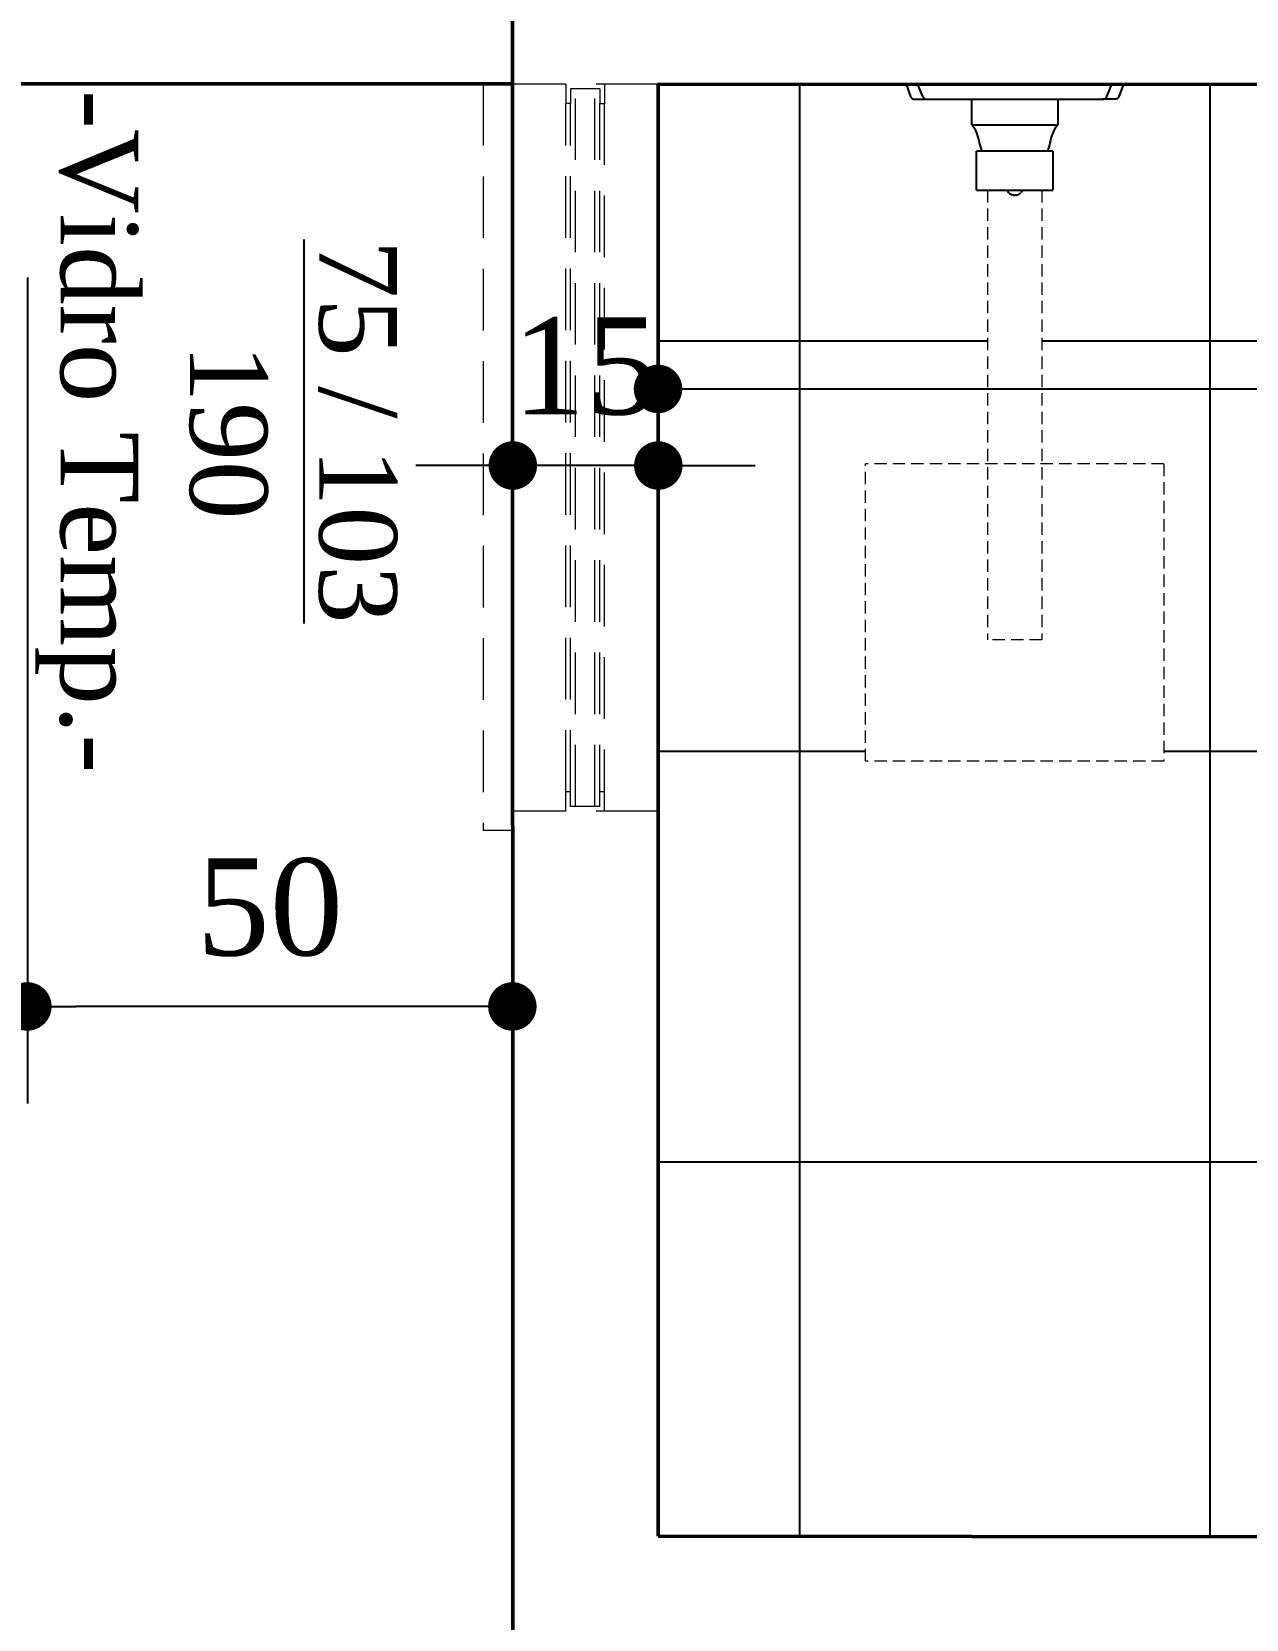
# Model space of a CAD drawing. Header units: centimetres. Extents: x -48696 to 156237, y -5617 to 29024.
# Drawn here: x -20663.5 to -20538.3, y 19590.4 to 19754.2 of the extents above; entities that cross this region are included whole.
import ezdxf

# ---------------------------------------------------------------- set-up
doc = ezdxf.new("R2010")
doc.units = ezdxf.units.CM
doc.linetypes.add('HIDDEN', pattern=[9.525, 6.35, -3.175])
doc.layers.add('A0 BV', color=7, linetype='Continuous', plot=False)
for name, color, linetype in [('Hachuria - Moveis', 1, 'Continuous'), ('Piso', 55, 'Continuous'), ('Portas-Cotas', 2, 'Continuous')]:
    doc.layers.add(name, color=color, linetype=linetype)
for name, color, linetype, lineweight in [('Parede Baixa', 5, 'Continuous', 50), ('Projeção Janela', 15, 'HIDDEN', 9), ('Projeção Viga', 1, 'HIDDEN', 9)]:
    doc.layers.add(name, color=color, linetype=linetype, lineweight=lineweight)
doc.styles.add('Valéria', font='romantic.ttf', dxfattribs={"height": 10})
doc.dimstyles.new('Cota - 50', dxfattribs={"dimtxt": 10, "dimasz": 5, "dimexe": 10, "dimexo": 20, "dimgap": 5, "dimtad": 1, "dimtxsty": 'Valéria', "dimblk": 'DOT', "dimcen": 0, "dimclrd": 12, "dimclre": 12, "dimclrt": 2, "dimazin": 2, "dimtfac": 1, "dimtix": 1, "dimtmove": 0, "dimatfit": 3, "dimldrblk": 'DOT', "dimfxl": 1, "dimarcsym": 0})

# ---------------------------------------------------------------- blocks, each defined once
blk = doc.blocks.new('_Dot')
at = {"color": 0, "linetype": 'ByBlock', "lineweight": -2}
blk.add_line((-0.5, 0), (-1, 0), dxfattribs=at)
at = {"color": 0, "linetype": 'ByBlock', "const_width": 0.5}
blk.add_lwpolyline([(-0.25, 0, 1), (0.25, 0, 1)], format="xyb", close=True, dxfattribs=at)
blk = doc.blocks.new('*D919')
at = {"color": 12, "lineweight": -2, "transparency": 16777216}
for p, q in [((-18501.39, 19648.51), (-18437.79, 19513.11)), ((-20858.77, 18387.11), (-18446.57, 19520.03)), ((-20922.64, 18511.34), (-20859.05, 18375.93))]:
    blk.add_line(p, q, dxfattribs=at)
at = {"layer": 'Defpoints', "color": 0, "transparency": 16777216}
for p in [(-18509.89, 19666.62), (-18442.04, 19522.16), (-20931.14, 18529.44)]:
    blk.add_point(p, dxfattribs=at)
at = {"color": 12, "lineweight": -2, "transparency": 16777216, "xscale": 5, "yscale": 5, "zscale": 5}
for p, rotation in [((-18442.04, 19522.16), 25.15779224117076), ((-20863.3, 18384.98), 205.1577922411708)]:
    blk.add_blockref('_Dot', p, dxfattribs=dict(at, rotation=rotation))
at = {"color": 2, "transparency": 16777216, "insert": (-19657, 18962.8), "char_height": 10, "attachment_point": 5, "rotation": 25.1578, "style": 'Valéria'}
blk.add_mtext('2675', dxfattribs=at)
blk = doc.blocks.new('*D1016')
at = {"color": 12, "lineweight": -2, "transparency": 16777216}
for p, q in [((-20613.87, 19626.9), (-20613.87, 19719.42)), ((-20598.87, 19626.9), (-20598.87, 19719.42)), ((-20618.87, 19709.42), (-20623.87, 19709.42)), ((-20598.87, 19709.42), (-20613.87, 19709.42)), ((-20593.87, 19709.42), (-20588.87, 19709.42))]:
    blk.add_line(p, q, dxfattribs=at)
at = {"layer": 'Defpoints', "color": 0, "transparency": 16777216}
for p in [(-20613.87, 19709.42), (-20613.87, 19606.9), (-20598.87, 19606.9)]:
    blk.add_point(p, dxfattribs=at)
at = {"color": 12, "lineweight": -2, "transparency": 16777216, "xscale": 5, "yscale": 5, "zscale": 5}
blk.add_blockref('_Dot', (-20613.87, 19709.42), dxfattribs=at)
at = {"color": 12, "lineweight": -2, "transparency": 16777216, "xscale": 5, "yscale": 5, "zscale": 5, "rotation": 180}
blk.add_blockref('_Dot', (-20598.87, 19709.42), dxfattribs=at)
at = {"color": 2, "transparency": 16777216, "insert": (-20606.37, 19719.62), "char_height": 10, "attachment_point": 5, "style": 'Valéria'}
blk.add_mtext('15', dxfattribs=at)
blk = doc.blocks.new('*D1017')
at = {"color": 12, "lineweight": -2, "transparency": 16777216}
for p, q in [((-20663.92, 19728.8), (-20663.92, 19643.63)), ((-20613.92, 19728.76), (-20613.92, 19643.63)), ((-20618.92, 19653.63), (-20658.92, 19653.63))]:
    blk.add_line(p, q, dxfattribs=at)
at = {"layer": 'Defpoints', "color": 0, "transparency": 16777216}
for p in [(-20663.92, 19748.8), (-20613.92, 19748.76), (-20663.92, 19653.63)]:
    blk.add_point(p, dxfattribs=at)
at = {"color": 12, "lineweight": -2, "transparency": 16777216, "xscale": 5, "yscale": 5, "zscale": 5, "rotation": 180}
blk.add_blockref('_Dot', (-20663.92, 19653.63), dxfattribs=at)
at = {"color": 12, "lineweight": -2, "transparency": 16777216, "xscale": 5, "yscale": 5, "zscale": 5}
blk.add_blockref('_Dot', (-20613.92, 19653.63), dxfattribs=at)
at = {"color": 2, "transparency": 16777216, "insert": (-20638.92, 19663.82), "char_height": 10, "attachment_point": 5, "style": 'Valéria'}
blk.add_mtext('50', dxfattribs=at)
blk = doc.blocks.new('*D1018')
at = {"color": 12, "lineweight": -2, "transparency": 16777216}
for p, q in [((-20932.87, 19586.43), (-20932.87, 19576.78)), ((-20618.87, 19586.78), (-20927.87, 19586.78)), ((-20613.87, 19586.9), (-20613.87, 19576.78))]:
    blk.add_line(p, q, dxfattribs=at)
at = {"layer": 'Defpoints', "color": 0, "transparency": 16777216}
for p in [(-20932.87, 19606.43), (-20613.87, 19606.9), (-20932.87, 19586.78)]:
    blk.add_point(p, dxfattribs=at)
at = {"color": 12, "lineweight": -2, "transparency": 16777216, "xscale": 5, "yscale": 5, "zscale": 5, "rotation": 180}
blk.add_blockref('_Dot', (-20932.87, 19586.78), dxfattribs=at)
at = {"color": 12, "lineweight": -2, "transparency": 16777216, "xscale": 5, "yscale": 5, "zscale": 5}
blk.add_blockref('_Dot', (-20613.87, 19586.78), dxfattribs=at)
at = {"color": 2, "transparency": 16777216, "insert": (-20773.37, 19596.94), "char_height": 10, "attachment_point": 5, "style": 'Valéria'}
blk.add_mtext('319', dxfattribs=at)
blk = doc.blocks.new('*D1194')
at = {"layer": 'A0 BV', "color": 12, "lineweight": -2, "transparency": 16777216}
for p, q in [((-20598.9, 19728.76), (-20598.9, 19707.32)), ((-20358.9, 19728.62), (-20358.9, 19707.32)), ((-20593.9, 19717.32), (-20363.9, 19717.32))]:
    blk.add_line(p, q, dxfattribs=at)
at = {"layer": 'Defpoints', "color": 0, "transparency": 16777216}
for p in [(-20598.9, 19748.76), (-20358.9, 19748.62), (-20358.9, 19717.32)]:
    blk.add_point(p, dxfattribs=at)
at = {"layer": 'A0 BV', "color": 12, "lineweight": -2, "transparency": 16777216, "xscale": 5, "yscale": 5, "zscale": 5, "rotation": 180}
blk.add_blockref('_Dot', (-20598.9, 19717.32), dxfattribs=at)
at = {"layer": 'A0 BV', "color": 12, "lineweight": -2, "transparency": 16777216, "xscale": 5, "yscale": 5, "zscale": 5}
blk.add_blockref('_Dot', (-20358.9, 19717.32), dxfattribs=at)
at = {"layer": 'A0 BV', "color": 2, "transparency": 16777216, "insert": (-20478.9, 19727.43), "char_height": 10, "attachment_point": 5, "style": 'Valéria'}
blk.add_mtext('240', dxfattribs=at)

msp = doc.modelspace()

# ---------------------------------------------------------------- hatches: boundary and pattern name
at = {"layer": 'Piso'}
h = msp.add_hatch(dxfattribs=at)
h.set_pattern_fill('ANSI37', color=256, scale=13.333333, angle=-45)
h.set_pattern_definition([(360, (-38279.656, 1180.254), (3e-14, 42.33333), []), (90, (-38279.656, 1180.254), (-42.33333, 3e-14), [])])
h.paths.add_polyline_path([(-20598.86916, 19598.97756), (-20598.91573, 19748.7635), (-20573.32334, 19748.74204), (-20573.40685, 19747.04528), (-20566.55865, 19747.20104), (-20566.55865, 19744.56962), (-20566.05034, 19737.82206), (-20564.92334, 19737.82206), (-20564.92334, 19709.59573), (-20577.495, 19709.59573), (-20577.495, 19678.91385), (-20546.75167, 19678.91385), (-20546.75167, 19709.59573), (-20559.32334, 19709.59573), (-20559.32334, 19737.82206), (-20558.19634, 19737.82206), (-20558.19634, 19741.83187), (-20557.68803, 19744.56962), (-20557.68803, 19747.20104), (-20550.88461, 19747.24346), (-20550.88374, 19748.73548), (-20518.89996, 19748.77994), (-20518.86915, 19598.9309)])
h.paths.add_polyline_path([(-20511.86914, 19598.92682), (-20511.89994, 19748.71275), (-20508.91668, 19748.71275), (-20508.91668, 19744.48301), (-20507.11708, 19744.48301), (-20506.81739, 19743.48946), (-20489.07878, 19743.21432), (-20489.04203, 19745.58357), (-20491.14339, 19746.78839), (-20491.99861, 19745.29678), (-20504.65002, 19744.48301), (-20504.64755, 19748.70852), (-20473.39462, 19748.69029), (-20473.39462, 19745.2477), (-20471.54393, 19745.2477), (-20471.54393, 19743.38426), (-20469.63714, 19743.38426), (-20469.63714, 19741.34897), (-20487.00632, 19741.34897), (-20486.31108, 19682.13074), (-20465.58083, 19682.13074), (-20448.86669, 19684.67544), (-20445.31229, 19702.15529), (-20448.0013, 19741.34897), (-20465.37047, 19741.34897), (-20465.37047, 19743.48561), (-20463.47347, 19743.48561), (-20463.24843, 19745.4078), (-20461.71916, 19745.50078), (-20461.71916, 19748.68348), (-20446.72278, 19748.66389), (-20447.32472, 19747.65934), (-20447.32472, 19746.22448), (-20445.75951, 19746.51408), (-20445.77323, 19743.69907), (-20448.52916, 19743.7125), (-20448.33073, 19742.32021), (-20445.93144, 19742.08395), (-20445.78432, 19741.65348), (-20441.53898, 19741.09416), (-20440.95978, 19738.6008), (-20435.5872, 19738.6008), (-20434.58432, 19738.6008), (-20434.58432, 19698.66764), (-20360.85846, 19698.62464), (-20360.85846, 19693.31709), (-20355.85846, 19693.31709), (-20355.67015, 19611.31606), (-20358.84626, 19611.30876), (-20358.85315, 19614.30875), (-20431.35296, 19614.14226), (-20431.361, 19617.64225), (-20428.08074, 19617.58941), (-20428.5583, 19623.35171), (-20434.83315, 19623.35171), (-20437.82796, 19617.92642), (-20433.86015, 19617.27353), (-20433.86015, 19614.1365), (-20437.85294, 19614.12733), (-20437.84605, 19611.12734), (-20433.84606, 19611.13653), (-20433.83802, 19607.63654), (-20436.97995, 19607.62932), (-20436.97995, 19603.62777), (-20434.37362, 19602.06898), (-20430.72059, 19602.06898), (-20428.16202, 19603.71821), (-20428.16202, 19608.06485), (-20431.33803, 19607.64228), (-20431.34607, 19611.14227), (-20360.84625, 19611.30417), (-20360.8442, 19601.30419), (-20358.84689, 19601.3046), (-20358.83853, 19598.83756)])

# ---------------------------------------------------------------- linework, layer by layer
at = {"layer": 'Hachuria - Moveis'}
for p, q in [((-20573.32334, 19748.74204), (-20572.8587, 19747.46704)), ((-20550.92334, 19748.74204), (-20573.32334, 19748.74204)), ((-20572.14415, 19748.74204), (-20571.90579, 19748.13586)), ((-20552.34089, 19748.13586), (-20552.10252, 19748.74204)), ((-20550.92334, 19748.74204), (-20551.38797, 19747.46704)), ((-20572.8587, 19747.46704), (-20572.82394, 19747.39819)), ((-20572.82394, 19747.39819), (-20572.7722, 19747.33404)), ((-20572.7722, 19747.33404), (-20572.70701, 19747.27895)), ((-20572.70701, 19747.27895), (-20572.63281, 19747.23668)), ((-20572.63281, 19747.23668), (-20572.55466, 19747.2101)), ((-20572.55466, 19747.2101), (-20572.47788, 19747.20104)), ((-20572.47788, 19747.20104), (-20571.17555, 19747.20104)), ((-20571.90579, 19748.13586), (-20571.62081, 19747.46704)), ((-20571.62081, 19747.46704), (-20571.44345, 19747.27895)), ((-20571.44345, 19747.27895), (-20571.3567, 19747.23668)), ((-20571.3567, 19747.23668), (-20571.26532, 19747.2101)), ((-20571.26532, 19747.2101), (-20571.17555, 19747.20104)), ((-20571.17555, 19747.20104), (-20566.55865, 19747.20104)), ((-20566.55865, 19744.56962), (-20566.55865, 19747.20104)), ((-20566.55865, 19747.20104), (-20557.68803, 19747.20104)), ((-20557.68803, 19747.20104), (-20557.68803, 19744.56962)), ((-20557.68803, 19747.20104), (-20553.07112, 19747.20104)), ((-20553.07112, 19747.20104), (-20552.98135, 19747.2101)), ((-20551.76879, 19747.20104), (-20553.07112, 19747.20104)), ((-20552.98135, 19747.2101), (-20552.88998, 19747.23668)), ((-20552.88998, 19747.23668), (-20552.80322, 19747.27895)), ((-20552.80322, 19747.27895), (-20552.62586, 19747.46704)), ((-20552.62586, 19747.46704), (-20552.34089, 19748.13586)), ((-20551.69201, 19747.2101), (-20551.76879, 19747.20104)), ((-20551.61386, 19747.23668), (-20551.69201, 19747.2101)), ((-20551.53966, 19747.27895), (-20551.61386, 19747.23668)), ((-20551.47447, 19747.33404), (-20551.53966, 19747.27895)), ((-20551.42273, 19747.39819), (-20551.47447, 19747.33404)), ((-20551.38797, 19747.46704), (-20551.42273, 19747.39819)), ((-20566.33759, 19744.27592), (-20566.55865, 19744.56962)), ((-20566.55865, 19744.56962), (-20557.68803, 19744.56962)), ((-20566.15186, 19743.96563), (-20566.33759, 19744.27592)), ((-20566.0004, 19743.63938), (-20566.15186, 19743.96563)), ((-20565.8832, 19743.29712), (-20566.0004, 19743.63938)), ((-20558.24635, 19743.6392), (-20558.36348, 19743.29707)), ((-20558.09547, 19743.96545), (-20558.24635, 19743.6392)), ((-20557.90912, 19744.27587), (-20558.09547, 19743.96545)), ((-20557.68803, 19744.56962), (-20557.90912, 19744.27587)), ((-20566.05034, 19737.82206), (-20566.05034, 19741.83187)), ((-20565.46478, 19741.83187), (-20566.05034, 19741.83187)), ((-20565.80153, 19742.93865), (-20565.8832, 19743.29712)), ((-20565.75632, 19742.71056), (-20565.80153, 19742.93865)), ((-20565.70001, 19742.48585), (-20565.75632, 19742.71056)), ((-20565.63266, 19742.26449), (-20565.70001, 19742.48585)), ((-20565.55428, 19742.04649), (-20565.63266, 19742.26449)), ((-20565.46478, 19741.83187), (-20565.55428, 19742.04649)), ((-20558.78189, 19741.83187), (-20565.46478, 19741.83187)), ((-20558.6924, 19742.04649), (-20558.78189, 19741.83187)), ((-20558.19634, 19741.83187), (-20558.78189, 19741.83187)), ((-20558.61402, 19742.26449), (-20558.6924, 19742.04649)), ((-20558.54667, 19742.48585), (-20558.61402, 19742.26449)), ((-20558.49035, 19742.71056), (-20558.54667, 19742.48585)), ((-20558.44515, 19742.93865), (-20558.49035, 19742.71056)), ((-20558.36348, 19743.29707), (-20558.44515, 19742.93865)), ((-20558.19634, 19741.83187), (-20558.19634, 19737.82206)), ((-20566.05034, 19737.82206), (-20562.93395, 19737.82206)), ((-20562.93395, 19737.82206), (-20562.92591, 19737.80265)), ((-20562.93395, 19737.82206), (-20561.31272, 19737.82206)), ((-20562.85206, 19737.68213), (-20562.92591, 19737.80265)), ((-20562.85206, 19737.68213), (-20562.76026, 19737.57465)), ((-20562.65278, 19737.48286), (-20562.76026, 19737.57465)), ((-20562.65278, 19737.48286), (-20562.53227, 19737.40901)), ((-20562.53227, 19737.40901), (-20562.40168, 19737.35492)), ((-20562.26425, 19737.32192), (-20562.40168, 19737.35492)), ((-20562.26425, 19737.32192), (-20562.12334, 19737.31083)), ((-20561.98243, 19737.32192), (-20562.12334, 19737.31083)), ((-20561.98243, 19737.32192), (-20561.84499, 19737.35492)), ((-20561.84499, 19737.35492), (-20561.71441, 19737.40901)), ((-20561.59389, 19737.48286), (-20561.71441, 19737.40901)), ((-20561.59389, 19737.48286), (-20561.48641, 19737.57465)), ((-20561.39462, 19737.68213), (-20561.48641, 19737.57465)), ((-20561.39462, 19737.68213), (-20561.32077, 19737.80265)), ((-20561.32077, 19737.80265), (-20561.31272, 19737.82206)), ((-20561.31272, 19737.82206), (-20558.19634, 19737.82206))]:
    msp.add_line(p, q, dxfattribs=at)
at = {"layer": 'Parede Baixa'}
for p, q in [((-20613.86911, 19533.86345), (-20613.90557, 19773.4013)), ((-20598.91573, 19748.7635), (-20358.86933, 19748.62349)), ((-20598.89995, 19748.76349), (-20598.86916, 19598.97756)), ((-20598.86916, 19598.97756), (-20358.83853, 19598.83756))]:
    msp.add_line(p, q, dxfattribs=at)
at = {"layer": 'Parede Baixa', "color": 4}
msp.add_line((-20932.34457, 19748.95797), (-20613.91573, 19748.77225), dxfattribs=at)
at = {"layer": 'Projeção Janela', "linetype": 'HIDDEN', "ltscale": 0.2}
for p, q in [((-20564.92334, 19737.82206), (-20564.92334, 19691.45479)), ((-20559.32334, 19737.82206), (-20559.32334, 19691.45479)), ((-20577.495, 19678.91385), (-20577.495, 19709.59573)), ((-20546.75167, 19709.59573), (-20577.495, 19709.59573)), ((-20546.75167, 19709.59573), (-20546.75167, 19678.91385)), ((-20559.32334, 19691.45479), (-20564.92334, 19691.45479)), ((-20546.75167, 19678.91385), (-20577.495, 19678.91385))]:
    msp.add_line(p, q, dxfattribs=at)
at = {"layer": 'Projeção Viga'}
for p, q in [((-20616.91573, 19748.7635), (-20616.91573, 19671.7635)), ((-20598.91573, 19748.7635), (-20613.91573, 19748.7635)), ((-20608.41573, 19748.7635), (-20608.41573, 19746.7635)), ((-20604.41573, 19748.7635), (-20604.41573, 19746.7635)), ((-20607.91573, 19746.7635), (-20608.41573, 19746.7635)), ((-20608.41573, 19675.7635), (-20608.41573, 19746.7635)), ((-20604.91573, 19748.2635), (-20607.91573, 19748.2635)), ((-20607.91573, 19748.2635), (-20607.91573, 19746.7635)), ((-20607.91573, 19675.7635), (-20607.91573, 19746.7635)), ((-20607.41573, 19674.2635), (-20607.41573, 19748.2635)), ((-20605.41573, 19674.2635), (-20605.41573, 19748.2635)), ((-20604.91573, 19748.2635), (-20604.91573, 19746.7635)), ((-20604.91573, 19746.7635), (-20604.41573, 19746.7635)), ((-20604.91573, 19674.2635), (-20604.91573, 19746.7635)), ((-20604.41573, 19673.7635), (-20604.41573, 19746.7635)), ((-20608.41573, 19673.7635), (-20608.41573, 19675.7635)), ((-20607.91573, 19675.7635), (-20608.41573, 19675.7635)), ((-20607.91573, 19674.2635), (-20607.91573, 19675.7635)), ((-20604.41573, 19675.7635), (-20604.91573, 19675.7635)), ((-20598.91573, 19673.7635), (-20613.91573, 19673.7635)), ((-20604.91573, 19674.2635), (-20607.91573, 19674.2635)), ((-20613.91573, 19671.7635), (-20616.91573, 19671.7635))]:
    msp.add_line(p, q, dxfattribs=at)

# ---------------------------------------------------------------- texts
at = {"layer": 'Portas-Cotas', "insert": (-20625.82209, 19787.91811), "char_height": 8, "attachment_point": 1, "rotation": 270, "style": 'Valéria'}
msp.add_mtext_dynamic_manual_height_columns('\\pxqc;{\\L75 / 103\\P}190\\P-Vidro Temp.-', width=150, gutter_width=50, heights=[0], dxfattribs=at)

# ---------------------------------------------------------------- dimensions: what is measured, and where the dimension line sits
for base, p1, p2, picture, middle in [((-20663.91574, 19653.63237), (-20613.91573, 19748.7635), (-20663.91574, 19748.80141), '*D1017', (-20638.91574, 19663.82468)), ((-20613.87079, 19709.42405), (-20598.87079, 19606.90156), (-20613.87079, 19606.89847), '*D1016', (-20606.37079, 19719.61636)), ((-20932.87045, 19586.77748), (-20613.87079, 19606.89847), (-20932.87045, 19606.4334), '*D1018', (-20773.37062, 19596.9402))]:
    dim = msp.add_linear_dim(base=base, p1=p1, p2=p2, dimstyle='Cota - 50')
    dim.commit()
    dim.dimension.update_dxf_attribs({"geometry": picture, "text_midpoint": middle})
dim = msp.add_aligned_dim(p1=(-20931.144, 18529.44082), p2=(-18509.8918, 19666.61777), distance=-159.59861, dimstyle='Cota - 50')
dim.commit()
dim.dimension.update_dxf_attribs({"geometry": '*D919', "text_midpoint": (-19657.0034, 18962.7956)})
at = {"layer": 'A0 BV'}
dim = msp.add_linear_dim(base=(-20358.9, 19717.3169), p1=(-20598.89995, 19748.76349), p2=(-20358.9, 19748.62351), dimstyle='Cota - 50', dxfattribs=at)
dim.commit()
dim.dimension.update_dxf_attribs({"geometry": '*D1194', "text_midpoint": (-20478.89997, 19727.42785)})

doc.saveas('drawing.dxf')
